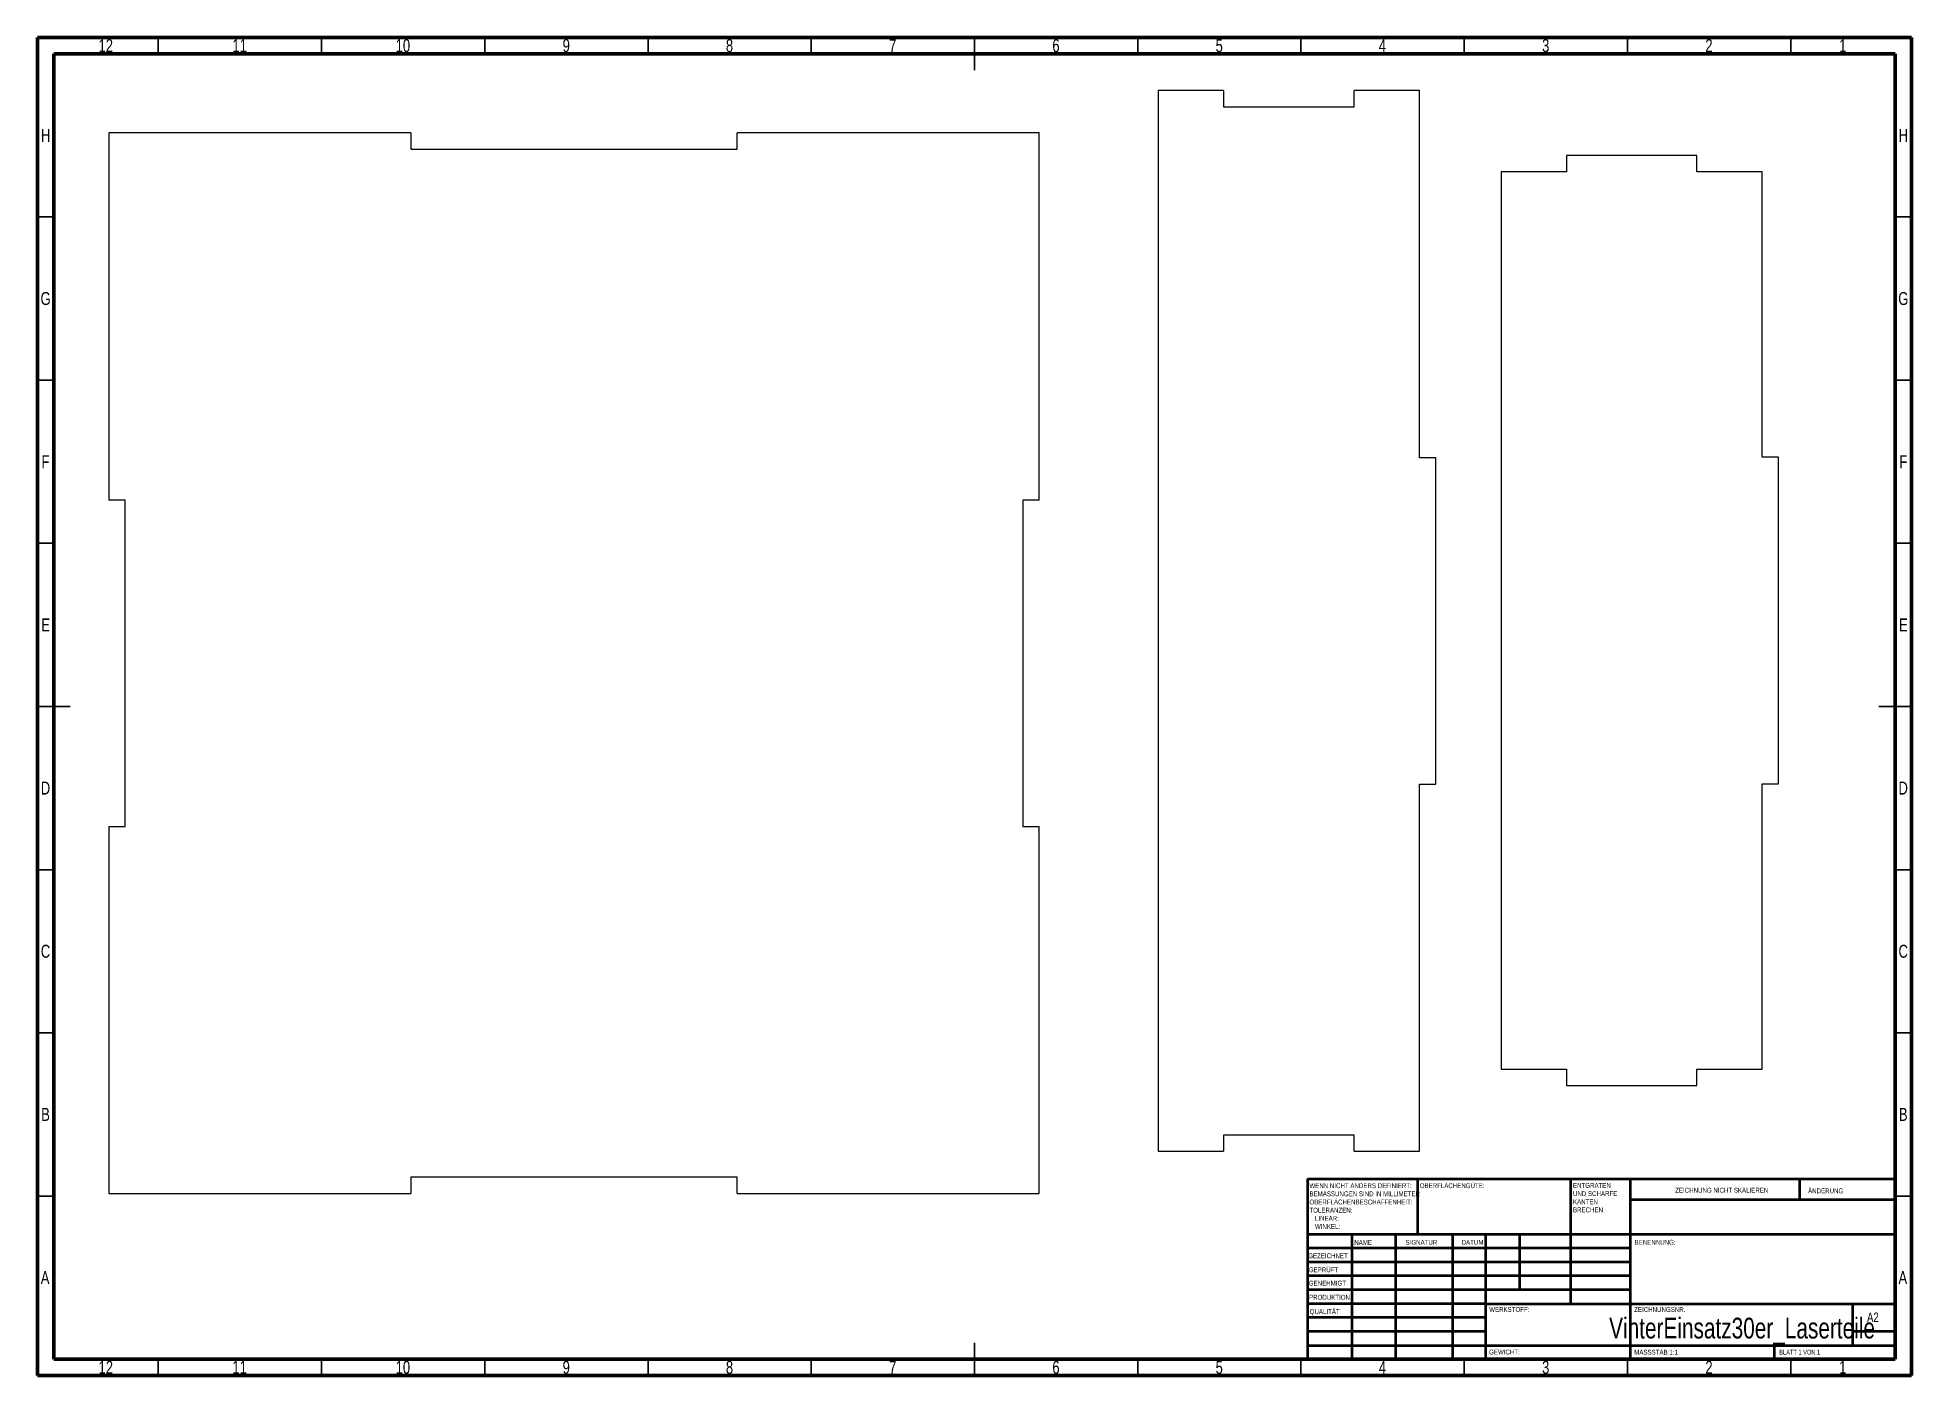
# Model space of a CAD drawing. Header units: millimetres. Extents: x 15 to 589, y 5 to 415.
import ezdxf

# ---------------------------------------------------------------- set-up
doc = ezdxf.new("R2010")
doc.units = ezdxf.units.MM
doc.styles.add('SLDTEXTSTYLE0', font='TXT', dxfattribs={"width": 0.75})
doc.styles.add('SLDTEXTSTYLE1', font='TXT', dxfattribs={"width": 0.692308})

# ---------------------------------------------------------------- blocks, each defined once
blk = doc.blocks.new('SW_NOTE_0')
at = {"color": 0, "linetype": 'Continuous', "lineweight": 0, "char_height": 1.5, "attachment_point": 1, "style": 'SLDTEXTSTYLE0'}
for s, insert in [('ENTGRATEN', (0, 1.93)), ('UND SCHARFE', (0, -0.57)), ('KANTEN', (0, -3.07)), ('BRECHEN', (0, -5.57))]:
    blk.add_mtext(s, dxfattribs=dict(at, insert=insert))
blk = doc.blocks.new('SW_NOTE_0_1')
at = {"color": 0, "linetype": 'Continuous', "lineweight": 0, "char_height": 1.5, "attachment_point": 1, "style": 'SLDTEXTSTYLE0'}
for s, insert in [('WENN NICHT ANDERS DEFINIERT:', (0, 1.93)), ('TOLERANZEN:', (0, -5.57)), ('OBERFLÄCHENBESCHAFFENHEIT:', (0, -3.07)), ('BEMASSUNGEN SIND IN MILLIMETER', (0, -0.57)), ('WINKEL:', (1.69, -10.57)), ('LINEAR:', (1.69, -8.07))]:
    blk.add_mtext(s, dxfattribs=dict(at, insert=insert))

msp = doc.modelspace()

# ---------------------------------------------------------------- linework, layer by layer
at = {"color": 7, "linetype": 'Continuous', "lineweight": 70}
for p, q in [((15, 5), (15, 415)), ((15, 415), (589, 415)), ((589, 415), (589, 5)), ((20, 10), (20, 410)), ((20, 410), (584, 410)), ((584, 410), (584, 10)), ((584, 10), (20, 10)), ((589, 5), (15, 5))]:
    msp.add_line(p, q, dxfattribs=at)
at = {"color": 7, "linetype": 'Continuous', "lineweight": 35}
for p, q in [((52, 410), (52, 415)), ((102, 410), (102, 415)), ((152, 410), (152, 415)), ((202, 410), (202, 415)), ((252, 410), (252, 415)), ((302, 415), (302, 405)), ((302, 410), (302, 415)), ((352, 410), (352, 415)), ((402, 410), (402, 415)), ((452, 410), (452, 415)), ((502, 410), (502, 415)), ((552, 410), (552, 415)), ((20, 360), (15, 360)), ((584, 360), (589, 360)), ((20, 310), (15, 310)), ((584, 310), (589, 310)), ((20, 260), (15, 260)), ((584, 260), (589, 260)), ((15, 210), (25, 210)), ((20, 210), (15, 210)), ((589, 210), (579, 210)), ((584, 210), (589, 210)), ((20, 160), (15, 160)), ((584, 160), (589, 160)), ((20, 110), (15, 110)), ((584, 110), (589, 110)), ((20, 60), (15, 60)), ((584, 60), (589, 60)), ((302, 5), (302, 15)), ((52, 10), (52, 5)), ((102, 10), (102, 5)), ((152, 10), (152, 5)), ((202, 10), (202, 5)), ((252, 10), (252, 5)), ((302, 10), (302, 5)), ((352, 10), (352, 5)), ((402, 10), (402, 5)), ((452, 10), (452, 5)), ((502, 10), (502, 5)), ((552, 10), (552, 5))]:
    msp.add_line(p, q, dxfattribs=at)
at = {"color": 7, "linetype": 'Continuous', "lineweight": 25}
for p, q in [((358.28, 398.7), (358.28, 73.7)), ((378.28, 398.7), (358.28, 398.7)), ((378.28, 398.7), (378.28, 393.7)), ((418.28, 393.7), (418.28, 398.7)), ((438.28, 398.7), (418.28, 398.7)), ((438.28, 286.2), (438.28, 398.7)), ((378.28, 393.7), (418.28, 393.7)), ((129.35, 385.77), (36.85, 385.77)), ((36.85, 385.77), (36.85, 273.27)), ((129.35, 385.77), (129.35, 380.77)), ((229.35, 380.77), (229.35, 385.77)), ((321.85, 385.77), (229.35, 385.77)), ((321.85, 273.27), (321.85, 385.77)), ((129.35, 380.77), (229.35, 380.77)), ((483.29, 378.85), (483.29, 373.85)), ((523.29, 378.85), (483.29, 378.85)), ((523.29, 373.85), (523.29, 378.85)), ((463.29, 373.85), (463.29, 98.85)), ((483.29, 373.85), (463.29, 373.85)), ((543.29, 373.85), (523.29, 373.85)), ((543.29, 286.35), (543.29, 373.85)), ((443.28, 286.2), (438.28, 286.2)), ((443.28, 186.2), (443.28, 286.2)), ((548.29, 286.35), (543.29, 286.35)), ((548.29, 186.35), (548.29, 286.35)), ((41.85, 273.27), (36.85, 273.27)), ((41.85, 173.27), (41.85, 273.27)), ((321.85, 273.27), (316.85, 273.27)), ((316.85, 273.27), (316.85, 173.27)), ((438.28, 186.2), (443.28, 186.2)), ((438.28, 73.7), (438.28, 186.2)), ((543.29, 186.35), (548.29, 186.35)), ((543.29, 98.85), (543.29, 186.35)), ((36.85, 173.27), (41.85, 173.27)), ((36.85, 173.27), (36.85, 60.77)), ((316.85, 173.27), (321.85, 173.27)), ((321.85, 60.77), (321.85, 173.27)), ((463.29, 98.85), (483.29, 98.85)), ((483.29, 98.85), (483.29, 93.85)), ((523.29, 93.85), (523.29, 98.85)), ((523.29, 98.85), (543.29, 98.85)), ((483.29, 93.85), (523.29, 93.85)), ((378.28, 78.7), (378.28, 73.7)), ((418.28, 78.7), (378.28, 78.7)), ((418.28, 73.7), (418.28, 78.7)), ((358.28, 73.7), (378.28, 73.7)), ((418.28, 73.7), (438.28, 73.7)), ((229.35, 65.77), (129.35, 65.77)), ((129.35, 65.77), (129.35, 60.77)), ((229.35, 60.77), (229.35, 65.77)), ((36.85, 60.77), (129.35, 60.77)), ((229.35, 60.77), (321.85, 60.77))]:
    msp.add_line(p, q, dxfattribs=at)
at = {"color": 7, "linetype": 'Continuous', "lineweight": 50}
for p, q in [((404, 65.25), (584, 65.25)), ((404, 65.25), (404, 10)), ((437.8, 48.25), (437.8, 65.25)), ((484.6, 65.25), (484.6, 27)), ((502.8, 65.25), (502.8, 10)), ((554.8, 58.88), (554.8, 65.25)), ((584, 58.88), (502.8, 58.88)), ((584, 48.25), (404, 48.25)), ((417.6, 48.25), (417.6, 10)), ((430.99, 48.25), (430.99, 10)), ((448.4, 48.25), (448.4, 10)), ((458.6, 10), (458.6, 48.25)), ((469, 31.25), (469, 48.25)), ((502.8, 44), (404, 44)), ((502.8, 39.75), (404, 39.75)), ((502.8, 35.5), (404, 35.5)), ((502.8, 31.25), (404, 31.25)), ((458.6, 27), (404, 27)), ((458.6, 27), (584, 27)), ((571, 14.25), (571, 27)), ((458.6, 22.75), (404, 22.75)), ((458.6, 18.5), (404, 18.5)), ((584, 18.5), (571, 18.5)), ((404, 14.25), (584, 14.25)), ((547, 10), (547, 14.25))]:
    msp.add_line(p, q, dxfattribs=at)

# ---------------------------------------------------------------- block references
at = {"color": 7, "linetype": 'Continuous', "lineweight": 0}
for name, p in [('SW_NOTE_0_1', (404.59, 61.99)), ('SW_NOTE_0', (485.31, 62.07))]:
    msp.add_blockref(name, p, dxfattribs=at)

# ---------------------------------------------------------------- texts
for s, insert, char_height, attachment_point, style in [('12', (35.92, 414.49), 3.969, 2, 'SLDTEXTSTYLE0'), ('11', (76.92, 414.49), 3.969, 2, 'SLDTEXTSTYLE0'), ('10', (126.92, 414.49), 3.969, 2, 'SLDTEXTSTYLE0'), ('9', (176.96, 414.49), 3.97, 2, 'SLDTEXTSTYLE0'), ('8', (226.96, 414.49), 3.97, 2, 'SLDTEXTSTYLE0'), ('7', (276.96, 414.49), 3.97, 2, 'SLDTEXTSTYLE0'), ('6', (326.96, 414.49), 3.97, 2, 'SLDTEXTSTYLE0'), ('5', (376.96, 414.49), 3.97, 2, 'SLDTEXTSTYLE0'), ('4', (426.96, 414.49), 3.97, 2, 'SLDTEXTSTYLE0'), ('3', (476.96, 414.49), 3.97, 2, 'SLDTEXTSTYLE0'), ('2', (526.96, 414.49), 3.97, 2, 'SLDTEXTSTYLE0'), ('1', (567.96, 414.49), 3.97, 2, 'SLDTEXTSTYLE0'), ('H', (17.49, 386.99), 3.97, 2, 'SLDTEXTSTYLE0'), ('H', (586.49, 386.99), 3.97, 2, 'SLDTEXTSTYLE0'), ('G', (17.49, 336.99), 3.97, 2, 'SLDTEXTSTYLE0'), ('G', (586.49, 336.99), 3.97, 2, 'SLDTEXTSTYLE0'), ('F', (17.46, 286.99), 3.97, 2, 'SLDTEXTSTYLE0'), ('F', (586.46, 286.99), 3.97, 2, 'SLDTEXTSTYLE0'), ('E', (17.51, 236.99), 3.97, 2, 'SLDTEXTSTYLE0'), ('E', (586.51, 236.99), 3.97, 2, 'SLDTEXTSTYLE0'), ('D', (17.45, 186.99), 3.97, 2, 'SLDTEXTSTYLE0'), ('D', (586.45, 186.99), 3.97, 2, 'SLDTEXTSTYLE0'), ('C', (17.46, 136.99), 3.97, 2, 'SLDTEXTSTYLE0'), ('C', (586.46, 136.99), 3.97, 2, 'SLDTEXTSTYLE0'), ('B', (17.47, 86.99), 3.97, 2, 'SLDTEXTSTYLE0'), ('B', (586.47, 86.99), 3.97, 2, 'SLDTEXTSTYLE0'), ('OBERFLÄCHENGÜTE:', (438.37, 63.92), 1.5, 1, 'SLDTEXTSTYLE0'), ('ZEICHNUNG NICHT SKALIEREN', (516.61, 62.53), 1.5, 1, 'SLDTEXTSTYLE0'), ('ÄNDERUNG', (557.33, 62.33), 1.5, 1, 'SLDTEXTSTYLE0'), ('NAME', (418.32, 46.5), 1.5, 1, 'SLDTEXTSTYLE0'), ('SIGNATUR', (434.03, 46.56), 1.5, 1, 'SLDTEXTSTYLE0'), ('DATUM', (451.21, 46.58), 1.5, 1, 'SLDTEXTSTYLE0'), ('BENENNUNG:', (504.2, 46.58), 1.5, 1, 'SLDTEXTSTYLE0'), ('GEZEICHNET', (404.21, 42.43), 1.5, 1, 'SLDTEXTSTYLE0'), ('A', (17.34, 36.99), 3.97, 2, 'SLDTEXTSTYLE0'), ('GEPRÜFT', (404.41, 38.15), 1.5, 1, 'SLDTEXTSTYLE0'), ('A', (586.34, 36.99), 3.97, 2, 'SLDTEXTSTYLE0'), ('GENEHMIGT', (404.4, 34.06), 1.5, 1, 'SLDTEXTSTYLE0'), ('PRODUKTION', (404.46, 29.73), 1.5, 1, 'SLDTEXTSTYLE0'), ('QUALITÄT', (404.67, 25.35), 1.5, 1, 'SLDTEXTSTYLE0'), ('WERKSTOFF:', (459.65, 25.99), 1.5, 1, 'SLDTEXTSTYLE0'), ('VinterEinsatz30er_Laserteile', (537.1, 22.71), 6.35, 2, 'SLDTEXTSTYLE0'), ('ZEICHNUNGSNR.', (504.07, 25.99), 1.5, 1, 'SLDTEXTSTYLE0'), ('A2', (575.39, 24.3), 2.91, 1, 'SLDTEXTSTYLE0'), ('GEWICHT:', (459.62, 12.95), 1.499, 1, 'SLDTEXTSTYLE0'), ('MASSSTAB:1:1', (504.07, 12.9), 1.5, 1, 'SLDTEXTSTYLE0'), ('BLATT 1 VON 1', (548.48, 12.9), 1.5, 1, 'SLDTEXTSTYLE1'), ('12', (35.92, 9.49), 3.969, 2, 'SLDTEXTSTYLE0'), ('11', (76.92, 9.49), 3.969, 2, 'SLDTEXTSTYLE0'), ('10', (126.92, 9.49), 3.969, 2, 'SLDTEXTSTYLE0'), ('9', (176.96, 9.49), 3.97, 2, 'SLDTEXTSTYLE0'), ('8', (226.96, 9.49), 3.97, 2, 'SLDTEXTSTYLE0'), ('7', (276.96, 9.49), 3.97, 2, 'SLDTEXTSTYLE0'), ('6', (326.96, 9.49), 3.97, 2, 'SLDTEXTSTYLE0'), ('5', (376.96, 9.49), 3.97, 2, 'SLDTEXTSTYLE0'), ('4', (426.96, 9.49), 3.97, 2, 'SLDTEXTSTYLE0'), ('3', (476.96, 9.49), 3.97, 2, 'SLDTEXTSTYLE0'), ('2', (526.96, 9.49), 3.97, 2, 'SLDTEXTSTYLE0'), ('1', (567.96, 9.49), 3.97, 2, 'SLDTEXTSTYLE0')]:
    msp.add_mtext(s, dxfattribs=dict(at, insert=insert, char_height=char_height, attachment_point=attachment_point, style=style))

doc.saveas('drawing.dxf')
